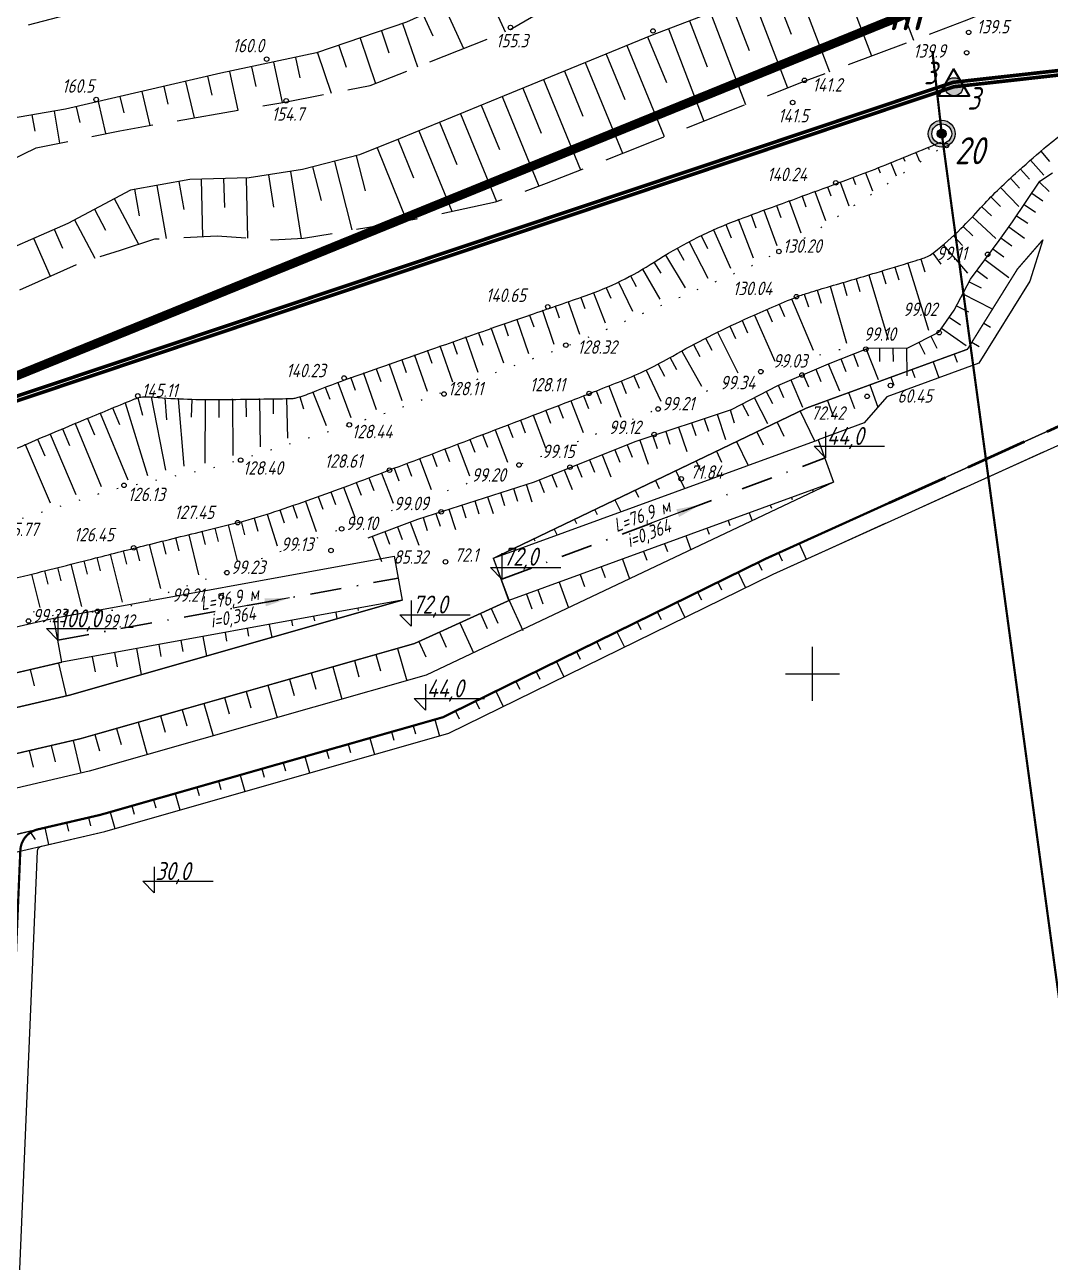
# Model space of a CAD drawing. Header units: millimetres. Extents: x 0 to 841, y 0 to 594.
# Drawn here: x 287 to 369.8, y 359.8 to 459.7 of the extents above; entities that cross this region are included whole.
import ezdxf
from ezdxf.lldxf.tags import DXFTag

# ---------------------------------------------------------------- set-up
doc = ezdxf.new("R2010")
doc.units = ezdxf.units.MM
for name, pattern in [('ADOT1', [1.6, 0.1, -1.5]), ('AHIDDEN4', [7, 5, -2]), ('штрихпунктирнаяX2', [50.8, 25.4, -12.7, 0, -12.7])]:
    doc.linetypes.add(name, pattern=pattern)
for name, color, linetype in [('00_Розрізи', 7, 'Continuous'), ('01_Відвал', 7, 'Continuous'), ('01_Відвал_62.5', 7, 'Continuous'), ('01_Горизонт_58', 7, 'Continuous'), ('01_Горизонт_72', 7, 'Continuous'), ('01_Горизонт_86', 7, 'Continuous'), ('01_Земельний_відвід_існуючий', 7, 'Continuous'), ('01_укоси', 7, 'Continuous'), ('02_Горизонт_100', 7, 'Continuous'), ('0_Лицензия', 6, 'Continuous'), ('0_Проектний_карьер', 7, 'Continuous'), ('0_Проектні відмітки', 7, 'Continuous'), ('Карьер', 7, 'Continuous'), ('кресты', 7, 'Continuous'), ('ПИКЕТЫ', 7, 'Continuous'), ('Проектні відмітки', 7, 'Continuous'), ('Скважины', 7, 'Continuous')]:
    doc.layers.add(name, color=color, linetype=linetype)
doc.styles.add('Такие дела', font='GOST_A.TTF', dxfattribs={"oblique": 15})
tags = doc.linetypes.add('New Line1', pattern=[1.5, 1, -0.5]).pattern_tags.tags
tags[6:7] = [DXFTag(74, 4), DXFTag(75, 0), DXFTag(340, '0'), DXFTag(46, 1.0), DXFTag(50, 0.0), DXFTag(44, 0.0), DXFTag(45, 0.0)]
tags[4:5] = [DXFTag(74, 4), DXFTag(75, 0), DXFTag(340, '0'), DXFTag(46, 1.0), DXFTag(50, 0.0), DXFTag(44, 0.0), DXFTag(45, 0.0)]
doc.dimstyles.new('ISO-25', dxfattribs={"dimtxt": 2.5, "dimasz": 2.5, "dimexe": 1.25, "dimexo": 0.625, "dimtad": 1, "dimtxsty": 'Standard', "dimcen": 2.5, "dimadec": 0, "dimazin": 0, "dimtfac": 1, "dimtmove": 0, "dimatfit": 3, "dimfxl": 1, "dimarcsym": 0})

# ---------------------------------------------------------------- blocks, each defined once
blk = doc.blocks.new('Licenzia')
at = {"linetype": 'New Line1', "lineweight": 25}
h = blk.add_hatch(color=6, dxfattribs=at)
h.dxf.hatch_style = 1
h.set_gradient(color1=(255, 0, 255), color2=(255, 0, 255), centered=1, tint=1, name='INVCYLINDER')
edge = h.paths.add_edge_path()
edge.add_arc((0, 0), 2, 0, 360)
at = {"color": 6, "linetype": 'Continuous', "lineweight": 40, "flags": 128}
blk.add_lwpolyline([(-0.08, 4.01), (-3.48, -1.99), (3.45, -1.99)], close=True, dxfattribs=at)
at = {"color": 10, "linetype": 'Continuous', "lineweight": 25}
blk.add_circle((0, 0), 2, dxfattribs=at)

msp = doc.modelspace()

# ---------------------------------------------------------------- hatches: boundary and pattern name
at = {"layer": 'Скважины', "linetype": 'Continuous'}
h = msp.add_hatch(color=7, dxfattribs=at)
h.paths.add_polyline_path([(362.095, 450.951, 1), (359.917, 450.951, 1)])
h.paths.add_polyline_path([(361.805, 450.951, 1), (360.207, 450.951, 1)], flags=16)
msp.add_hatch(color=7, dxfattribs=at).paths.add_polyline_path([(361.369, 450.951, 1), (360.643, 450.951, 1)])

# ---------------------------------------------------------------- linework, layer by layer
at = {"color": 6, "linetype": 'Continuous', "lineweight": 60, "flags": 128}
msp.add_lwpolyline([(645.874, 345.863, 0.29, 0.29, 0), (510.845, 265.144, 0.29, 0.29, 0), (493.97, 226.424, 0.29, 0.29, 0), (455.791, 175.397, 0.29, 0.29, 0), (461.043, 59.052, 0.29, 0.29, 0), (282.326, 115.038, 0.29, 0.29, 0), (102.396, 133.602, 0.29, 0.29, 0), (121.768, 353.598, 0.29, 0.29, 0), (123.318, 410.282, 0, 0, 0), (236.516, 413.051, 0.29, 0.29, 0), (361.915, 455.101, 0.29, 0.29, 0), (432.038, 462.934, 0.29, 0.29, 0), (574.547, 459.988, 0.29, 0.29, 0), (617.739, 481.753, 0.29, 0.29, 0), (645.875, 481.61, 0.29, 0.29, 0)], format="xyseb", dxfattribs=at)
at = {"color": 1, "linetype": 'Continuous', "lineweight": 211, "const_width": 0.29, "flags": 128}
msp.add_lwpolyline([(123.671, 409.928), (236.58, 412.69), (361.994, 454.744), (432.055, 462.57), (573.75, 459.654), (632.504, 337.889), (510.559, 265.396), (493.655, 226.608), (455.422, 175.511), (460.657, 59.554), (282.399, 115.395), (102.789, 133.927), (122.13, 353.577)], close=True, dxfattribs=at)
at = {"layer": '00_Розрізи', "color": 252, "linetype": 'Continuous', "lineweight": 40, "true_color": 0x949494, "const_width": 0.181, "flags": 128}
msp.add_lwpolyline([(360.253, 457.582), (361.012, 450.903), (380.145, 309.789), (340.308, 145.826), (346.251, 100.93), (346.254, 93.67)], dxfattribs=at)
at = {"layer": '01_Відвал', "color": 7, "linetype": 'Continuous', "lineweight": -3}
for p, q in [((355.92, 465.888), (358.733, 458.509)), ((352.528, 464.595), (355.335, 457.232)), ((324.113, 462.817), (325.774, 459.168)), ((347.44, 462.655), (348.839, 458.986)), ((349.136, 463.302), (351.937, 455.955)), ((345.744, 462.009), (348.549, 454.653)), ((320.809, 461.313), (322.395, 457.829)), ((342.352, 460.715), (345.174, 453.316)), ((344.048, 461.362), (345.455, 457.673)), ((317.494, 459.839), (318.682, 456.357)), ((319.157, 460.561), (319.931, 458.86)), ((340.656, 460.069), (342.071, 456.358)), ((314.058, 458.667), (315.304, 455.018)), ((315.776, 459.253), (316.384, 457.47)), ((337.268, 458.766), (338.783, 455.075)), ((338.96, 459.422), (341.799, 451.978)), ((312.341, 458.08), (312.937, 456.333)), ((335.589, 458.077), (338.61, 450.715)), ((307.074, 456.735), (307.763, 453.472)), ((308.849, 457.11), (309.198, 455.462)), ((310.623, 457.494), (311.735, 454.237)), ((332.231, 456.7), (335.235, 449.378)), ((333.91, 457.388), (335.416, 453.717)), ((301.751, 455.59), (302.102, 454.07)), ((303.522, 455.985), (304.184, 452.851)), ((305.298, 456.36), (305.635, 454.761)), ((330.552, 456.011), (332.049, 452.36)), ((298.214, 454.772), (298.543, 453.351)), ((299.982, 455.181), (300.662, 452.24)), ((327.193, 454.633), (328.683, 451.002)), ((328.872, 455.322), (331.86, 448.04)), ((294.677, 453.954), (294.983, 452.631)), ((296.446, 454.363), (297.08, 451.618)), ((325.514, 453.944), (328.477, 446.72)), ((289.362, 452.778), (289.807, 450.2)), ((291.141, 453.136), (291.434, 451.866)), ((292.909, 453.545), (293.506, 450.961)), ((323.835, 453.255), (325.303, 449.677)), ((287.573, 452.47), (287.801, 451.151)), ((320.476, 451.877), (321.871, 448.479)), ((322.156, 452.566), (325.064, 445.476)), ((318.797, 451.188), (321.462, 444.693)), ((315.436, 449.818), (317.818, 443.945)), ((317.118, 450.5), (318.375, 447.4)), ((311.984, 448.721), (313.399, 443.185)), ((313.742, 449.171), (314.468, 446.332)), ((306.656, 447.627), (307.07, 445.021)), ((308.449, 447.912), (309.307, 442.504)), ((310.226, 448.272), (310.915, 445.574)), ((297.644, 446.784), (298.411, 442.5)), ((299.431, 447.104), (299.835, 444.846)), ((301.232, 447.286), (301.345, 442.64)), ((303.046, 447.33), (303.103, 444.992)), ((304.861, 447.375), (304.979, 442.53)), ((294.222, 445.71), (296.176, 442.03)), ((295.858, 446.465), (296.242, 444.319)), ((292.619, 444.859), (293.519, 443.163)), ((291.016, 444.007), (292.664, 440.903)), ((289.373, 443.237), (290.041, 441.713)), ((287.711, 442.509), (289.051, 439.449))]:
    msp.add_line(p, q, dxfattribs=at)
at = {"layer": '01_Відвал', "color": 7, "linetype": 'AHIDDEN4', "lineweight": -3, "flags": 128}
for points in [[(246.302, 427.736), (248.353, 427.382), (252.343, 427.947), (265.012, 431.907), (273.74, 434.635), (279.335, 436.384), (283.572, 437.004), (288.1, 439.025), (291.402, 440.498), (294.717, 441.562), (297.506, 442.457), (302.521, 442.696), (307.026, 442.392), (309.496, 442.513), (314.592, 443.39), (318.613, 444.082), (324.996, 445.451), (329.113, 446.952), (336.773, 449.987), (347.207, 454.121), (349.988, 455.223), (362.848, 460.054), (370.57, 463.213), (377.367, 465.351), (385.075, 468.638), (390.193, 469.829), (394.634, 470.262), (398.776, 470.439), (403.285, 469.27), (406.945, 470.618), (409.661, 472.762), (412.758, 478.544), (414.634, 483.773), (414.936, 487.394), (414.576, 490.254), (412.075, 493.644), (410.332, 495.204), (406.393, 498.733)], [(331.736, 473.859), (330.07, 472.079), (325.613, 470.653), (316.37, 467.796), (304.634, 464.279), (293.303, 461.306), (286.695, 459.573), (280.182, 457.864), (273.936, 456.742), (267.04, 455.502), (257.471, 453.293), (246.905, 451.238), (238.335, 449.114), (234.731, 448.271), (229.077, 447.686), (225.654, 447.064), (220.432, 445.663), (217.282, 444.456), (215.191, 443.936), (213.378, 443.834)], [(240.139, 431.287), (245.084, 432.285), (259.752, 437.079), (270.198, 441.236), (276.955, 444.492), (284.142, 447.955), (287.92, 449.811), (294.657, 451.198), (307.991, 453.512), (314.86, 454.842), (325.858, 459.201), (333.279, 463.503), (344.597, 469.557)]]:
    msp.add_lwpolyline(points, dxfattribs=at)
at = {"layer": '01_Відвал', "color": 7, "linetype": 'Continuous', "lineweight": -3, "flags": 128}
for points in [[(376.089, 474.751), (367.362, 470.632), (358.895, 467.023), (337.644, 458.92), (325.687, 454.015), (317.281, 450.566), (314.006, 449.238), (309.42, 448.066), (305.106, 447.381), (300.324, 447.264), (295.534, 446.407), (290.468, 443.717), (276.189, 437.462), (251.642, 429.027), (246.302, 427.736)], [(344.597, 469.557), (335.35, 468.023), (332.362, 466.988), (325.23, 463.325), (317.802, 459.945), (310.554, 457.47), (302.813, 455.835), (290.271, 452.935), (280.449, 451.24), (274.134, 450.92), (265.252, 449.995), (256.925, 449.128)]]:
    msp.add_lwpolyline(points, dxfattribs=at)
at = {"layer": '01_Відвал', "color": 7, "linetype": 'Continuous', "lineweight": -3}
for centre in [(326.197, 459.531), (337.7, 459.251), (363.18, 459.132), (363.015, 457.49), (306.519, 456.973), (349.925, 455.264), (292.762, 453.713), (308.092, 453.61), (348.971, 453.477)]:
    msp.add_circle(centre, 0.181, dxfattribs=at)
at = {"layer": '01_Відвал_62.5', "color": 7, "linetype": 'Continuous', "lineweight": -3, "flags": 128}
for points in [[(369.158, 442.382), (368.111, 439.052), (363.989, 432.434), (356.572, 429.718), (356.572, 429.718), (354.746, 427.6), (351.038, 426.242), (352.281, 422.832), (319.405, 407.234), (292.194, 399.48), (280.775, 396.822), (256.965, 389.804), (249.419, 388.951, 0.355962), (249.034, 388.558), (231.684, 197.165, 0.423085), (232.092, 196.691), (244.654, 195.934), (272.214, 194.224)], [(317.448, 413.282), (290.602, 405.631), (279.156, 402.967), (255.168, 395.897), (239.751, 394.306), (220.857, 393.581, 0.376985), (220.44, 393.185), (199.446, 161.584, 0.421449), (199.851, 161.11), (262.385, 156.991, 0.191778), (263.663, 157.405), (278.249, 169.497), (331.421, 204.257)]]:
    msp.add_lwpolyline(points, format="xyb", dxfattribs=at)
at = {"layer": '01_Горизонт_58', "color": 7, "linetype": 'Continuous'}
for centre in [(356.869, 430.625), (354.981, 429.75)]:
    msp.add_circle(centre, 0.181, dxfattribs=at)
at = {"layer": '01_Земельний_відвід_існуючий', "color": 2, "linetype": 'Continuous', "lineweight": 50, "const_width": 0.726}
for points in [[(500.925, 470.682), (391.263, 474.094), (271.255, 425.27), (208.638, 396.375), (197.918, 403.363), (199.378, 418.417), (183.075, 420.017), (167.68, 427.545), (147.537, 438.025), (138.594, 442.849), (128.465, 447.911), (122.614, 451.28), (124.144, 481.063), (143.65, 498.284), (167.441, 502.891), (182.509, 504.952), (210.667, 507.072), (220.406, 500.651), (311.596, 500.059), (333.909, 497.039), (368.924, 505.381), (400.353, 521.498), (424.365, 522.95), (452.715, 505.268)], [(500.925, 470.682), (528.009, 466.547), (542.565, 170.375), (533.606, 170.161), (508.966, 174.804), (479.458, 175.86), (446.225, 182.979), (434.787, 183.73), (339.851, 141.796), (337.753, 146.468), (291.199, 152.055), (219.604, 157.195), (213.219, 160.807), (174.857, 165.754), (197.918, 403.363), (208.638, 396.375), (271.255, 425.27), (391.263, 474.094)]]:
    msp.add_lwpolyline(points, close=True, dxfattribs=at)
at = {"layer": '01_укоси', "color": 7, "linetype": 'Continuous', "lineweight": 25}
for p, q in [((364.398, 435.666), (364.933, 435.333)), ((360.307, 432.538), (360.775, 431.257)), ((355.192, 430.67), (355.847, 428.877)), ((349.568, 428.557), (350.723, 426.152)), ((344.448, 426.099), (345.372, 424.175)), ((351.037, 426.242), (351.038, 426.242)), ((339.54, 423.742), (340.233, 422.299)), ((350.576, 422.21), (350.635, 422.05)), ((334.631, 421.385), (335.093, 420.423)), ((345.461, 420.343), (345.694, 419.706)), ((329.723, 419.029), (329.953, 418.548)), ((340.346, 418.476), (340.753, 417.362)), ((349.489, 417.856), (350.057, 416.6)), ((324.814, 416.672), (324.814, 416.672)), ((335.231, 416.61), (335.812, 415.018)), ((330.116, 414.743), (330.871, 412.674)), ((344.562, 415.54), (345.17, 414.302)), ((326.087, 413.273), (327.19, 410.852)), ((339.674, 413.14), (340.282, 411.901)), ((312.091, 412.307), (312.187, 411.783)), ((306.734, 411.332), (306.925, 410.283)), ((322.115, 411.463), (323.217, 409.043)), ((334.787, 410.74), (335.395, 409.501)), ((301.377, 410.357), (301.664, 408.784)), ((296.021, 409.382), (296.402, 407.284)), ((317.087, 409.405), (317.833, 406.786)), ((289.718, 408.221), (290.335, 405.569)), ((311.85, 407.912), (312.596, 405.294)), ((329.899, 408.34), (330.507, 407.101)), ((306.614, 406.42), (307.36, 403.802)), ((325.012, 405.939), (325.62, 404.701)), ((301.444, 404.947), (302.19, 402.328)), ((320.081, 403.652), (320.459, 402.326)), ((296.14, 403.435), (296.887, 400.817)), ((290.896, 401.973), (291.513, 399.321)), ((314.844, 402.16), (315.222, 400.833)), ((309.608, 400.668), (309.986, 399.341)), ((304.371, 399.175), (304.749, 397.849)), ((299.135, 397.683), (299.513, 396.357)), ((293.898, 396.191), (294.276, 394.864)), ((288.605, 394.917), (288.918, 393.574))]:
    msp.add_line(p, q, dxfattribs=at)
at = {"layer": '01_укоси', "color": 7, "linetype": 'Continuous'}
for p, q in [((363.439, 434.126), (364.017, 433.766)), ((362.011, 433.161), (362.245, 432.521)), ((358.602, 431.916), (358.836, 431.274)), ((356.897, 431.293), (357.132, 430.651)), ((353.487, 430.047), (353.956, 428.765)), ((351.783, 429.424), (352.251, 428.141)), ((347.721, 427.67), (348.26, 426.547)), ((346.085, 426.884), (346.585, 425.842)), ((342.812, 425.313), (343.236, 424.431)), ((341.176, 424.528), (341.561, 423.726)), ((351.659, 424.537), (351.66, 424.537)), ((337.904, 422.956), (338.211, 422.315)), ((352.281, 422.832), (352.281, 422.832)), ((336.267, 422.171), (336.537, 421.61)), ((347.166, 420.965), (347.254, 420.726)), ((348.871, 421.587), (348.93, 421.428)), ((331.359, 419.814), (331.513, 419.494)), ((332.995, 420.6), (333.187, 420.199)), ((343.756, 419.721), (343.902, 419.323)), ((342.051, 419.099), (342.226, 418.621)), ((328.086, 418.243), (328.163, 418.083)), ((338.641, 417.854), (338.874, 417.218)), ((326.45, 417.458), (326.489, 417.378)), ((336.936, 417.232), (337.198, 416.516)), ((347.835, 417.108), (348.119, 416.48)), ((333.526, 415.988), (333.846, 415.112)), ((346.191, 416.34), (346.495, 415.721)), ((331.821, 415.365), (332.17, 414.41)), ((342.933, 414.74), (343.237, 414.121)), ((327.48, 413.781), (327.915, 412.587)), ((328.411, 414.121), (328.818, 413.007)), ((341.303, 413.94), (341.607, 413.321)), ((313.877, 412.632), (313.909, 412.457)), ((308.52, 411.657), (308.6, 411.22)), ((310.306, 411.982), (310.369, 411.632)), ((323.766, 412.216), (324.312, 411.018)), ((324.644, 412.615), (325.183, 411.431)), ((338.045, 412.34), (338.349, 411.721)), ((303.163, 410.682), (303.29, 409.983)), ((304.949, 411.007), (305.06, 410.395)), ((320.463, 410.711), (321.02, 409.488)), ((336.416, 411.54), (336.72, 410.921)), ((297.806, 409.707), (297.981, 408.745)), ((299.592, 410.032), (299.751, 409.158)), ((318.811, 409.959), (319.374, 408.723)), ((333.157, 409.94), (333.461, 409.32)), ((292.449, 408.732), (292.672, 407.508)), ((294.235, 409.057), (294.442, 407.921)), ((315.341, 408.907), (315.714, 407.598)), ((331.528, 409.14), (331.832, 408.52)), ((287.442, 407.691), (287.751, 406.365)), ((313.596, 408.41), (313.969, 407.101)), ((308.359, 406.917), (308.732, 405.608)), ((310.105, 407.415), (310.478, 406.106)), ((326.641, 406.74), (326.945, 406.12)), ((328.27, 407.54), (328.574, 406.92)), ((304.868, 405.922), (305.241, 404.613)), ((303.122, 405.425), (303.496, 404.116)), ((323.382, 405.139), (323.686, 404.52)), ((297.957, 403.953), (298.33, 402.644)), ((299.702, 404.45), (300.075, 403.141)), ((321.753, 404.339), (322.057, 403.72)), ((294.395, 402.938), (294.768, 401.629)), ((316.59, 402.657), (316.779, 401.994)), ((318.335, 403.155), (318.524, 402.492)), ((292.649, 402.44), (293.023, 401.131)), ((313.099, 401.663), (313.288, 400.999)), ((287.361, 401.15), (287.669, 399.824)), ((289.128, 401.561), (289.437, 400.236)), ((311.353, 401.165), (311.542, 400.502)), ((306.117, 399.673), (306.306, 399.01)), ((307.862, 400.17), (308.051, 399.507)), ((302.626, 398.678), (302.815, 398.015)), ((300.88, 398.181), (301.069, 397.517)), ((295.644, 396.688), (295.833, 396.025)), ((297.389, 397.186), (297.578, 396.522)), ((292.141, 395.74), (292.297, 395.068)), ((290.373, 395.329), (290.529, 394.657)), ((287.469, 394.544), (287.842, 393.964))]:
    msp.add_line(p, q, dxfattribs=at)
at = {"layer": '02_Горизонт_100', "color": 7, "linetype": 'Continuous'}
msp.add_circle((287.298, 411.611), 0.181, dxfattribs=at)
at = {"layer": '0_Проектний_карьер', "color": 7, "linetype": 'Continuous', "lineweight": -3, "flags": 128}
for points, format in [([(256.482, 166.111, 0.109, 0.109, 0), (215.092, 168.837, 0.109, 0.109, -0.421449), (213.404, 170.812, 0.109, 0.109, 0), (233.167, 388.838, 0.109, 0.109, -0.376985), (234.905, 390.487, 0.109, 0.109, 0), (240.439, 390.7, 0.109, 0.109, 0), (256.195, 392.415, 0.109, 0.109, 0), (280.081, 399.456, 0.109, 0.109, 0), (291.512, 402.116, 0.109, 0.109, 0), (318.443, 409.791, 0.109, 0.109, 0), (326.089, 413.274, 0.109, 0.109, 0), (324.814, 416.672, 0.109, 0.109, 0), (350.078, 428.801, 0.109, 0.109, 0), (363.082, 433.552, 0.109, 0.109, 0), (367.111, 440.022, 0.109, 0.109, 0), (369.165, 442.391, 0.109, 0.109, 0)], "xyseb"), ([(313.459, 233.331), (270.338, 205.179), (247.496, 206.596, -0.42257), (247.089, 207.07), (263.324, 386.169, -0.307627), (263.635, 386.547), (282.052, 391.976), (293.449, 394.628), (321.229, 402.545), (347.405, 415.399), (372.328, 426.68), (525.736, 435.118), (540.657, 434.808), (552.908, 434.29, -0.277593), (559.153, 430.165)], "xyb"), ([(339.869, 199.371, 0.109, 0.109, 0), (288.256, 162.337, 0.109, 0.109, 0), (267.754, 145.978, 0.109, 0.109, -0.186944), (265.552, 145.287, 0.109, 0.109, 0), (191.097, 150.19, 0.109, 0.109, 0), (184.347, 151.099, 0.109, 0.109, -0.401552), (182.782, 153.062, 0.109, 0.109, 0), (204.631, 394.1, 0.109, 0.109, -0.376985), (206.369, 395.749, 0.109, 0.109, 0), (239.235, 397.011, 0.109, 0.109, 0), (254.399, 398.508, 0.109, 0.109, 0), (278.461, 405.601, 0.109, 0.109, 0), (289.985, 408.283, 0.109, 0.109, 0)], "xyseb")]:
    msp.add_lwpolyline(points, format=format, dxfattribs=at)
at = {"layer": '0_Проектний_карьер', "color": 7, "linetype": 'Continuous', "lineweight": -3, "const_width": 0.109, "flags": 128}
msp.add_lwpolyline([(245.715, 207.195), (261.95, 386.293, -0.307627), (263.245, 387.87), (281.7, 393.31), (293.103, 395.964), (320.732, 403.838), (346.816, 416.647), (371.996, 428.043), (525.764, 436.497), (540.685, 436.187), (552.951, 435.682, -0.277873), (560.392, 430.772)], format="xyb", dxfattribs=at)
at = {"layer": '0_Проектний_карьер', "color": 7, "linetype": 'AHIDDEN4', "lineweight": 50, "flags": 128}
msp.add_lwpolyline([(356.763, 421.149), (371.996, 428.043), (382.325, 428.642), (411.438, 430.259)], dxfattribs=at)
at = {"layer": '0_Проектний_карьер', "color": 7, "linetype": 'AHIDDEN4', "lineweight": 25, "flags": 128}
msp.add_lwpolyline([(351.906, 417.436), (372.328, 426.68), (383.28, 427.291), (410.526, 428.81)], dxfattribs=at)
at = {"layer": '0_Проектний_карьер', "color": 7, "linetype": 'Continuous', "lineweight": 25, "flags": 128}
for points in [[(351.037, 426.242), (352.281, 422.832), (326.058, 413.262), (324.814, 416.672), (351.037, 426.242)], [(316.798, 416.853), (317.448, 413.282), (289.985, 408.283), (289.335, 411.854), (316.798, 416.853)], [(244.783, 394.864), (255.168, 395.897), (279.156, 402.967), (290.602, 405.631), (317.448, 413.282)], [(253.372, 401.99), (277.424, 409.109), (289.335, 411.854)]]:
    msp.add_lwpolyline(points, dxfattribs=at)
at = {"layer": '0_Проектний_карьер', "color": 7, "linetype": 'штрихпунктирнаяX2', "lineweight": 30, "ltscale": 0.1, "flags": 128}
for points in [[(325.505, 414.992), (351.587, 424.779)], [(289.66, 410.069), (317.123, 415.068)]]:
    msp.add_lwpolyline(points, dxfattribs=at)
at = {"layer": '0_Проектний_карьер', "color": 1, "linetype": 'Continuous', "lineweight": 50, "const_width": 0.181, "flags": 128}
msp.add_lwpolyline([(280.335, 244.206), (286.313, 385.421), (286.638, 393.095, -0.307953), (287.858, 394.733, -0.026219), (288.04, 394.786), (293.103, 395.964), (320.732, 403.838), (346.816, 416.647), (356.763, 421.149)], format="xyb", dxfattribs=at)
at = {"layer": '0_Проектний_карьер', "color": 1, "linetype": 'Continuous', "lineweight": 25, "flags": 128}
msp.add_lwpolyline([(362.039, 256.342), (324.724, 242.683), (299.128, 243.143), (282.134, 243.694, -0.417131), (281.713, 244.147), (287.692, 385.362), (288.017, 393.037, -0.336891), (288.353, 393.442), (288.369, 393.446), (293.449, 394.628), (321.229, 402.545), (347.405, 415.399), (351.906, 417.436)], format="xyb", dxfattribs=at)
at = {"layer": '0_Проектні відмітки', "color": 7, "linetype": 'Continuous'}
for points in [[(351.629, 426.884), (351.629, 424.795), (350.713, 425.726), (356.393, 425.726)], [(325.505, 417.081), (325.505, 414.992), (324.589, 415.923), (330.269, 415.923)], [(318.178, 413.277), (318.178, 411.188), (317.261, 412.119), (322.941, 412.119)], [(289.66, 412.158), (289.66, 410.069), (288.743, 410.999), (294.424, 410.999)], [(319.34, 406.505), (319.34, 404.416), (318.424, 405.346), (324.104, 405.346)], [(297.431, 391.755), (297.431, 389.666), (296.514, 390.596), (302.195, 390.596)]]:
    msp.add_lwpolyline(points, dxfattribs=at)
at = {"layer": 'Карьер', "color": 7, "linetype": 'Continuous'}
for p, q in [((359.921, 449.852), (359.917, 449.862)), ((359.921, 449.852), (359.993, 449.679)), ((356.885, 448.61), (356.873, 448.64)), ((356.885, 448.61), (357.317, 447.545)), ((357.898, 449.021), (357.894, 449.031)), ((357.898, 449.021), (358.018, 448.728)), ((358.91, 449.435), (358.898, 449.466)), ((358.91, 449.435), (359.197, 448.737)), ((354.853, 447.803), (354.841, 447.833)), ((354.853, 447.803), (355.417, 446.341)), ((355.871, 448.202), (355.867, 448.212)), ((355.871, 448.202), (356.038, 447.783)), ((351.781, 446.654), (351.777, 446.664)), ((351.781, 446.654), (352.041, 445.949)), ((352.806, 447.033), (352.795, 447.064)), ((352.806, 447.033), (353.51, 445.138)), ((353.831, 447.415), (353.827, 447.425)), ((353.831, 447.415), (354.04, 446.855)), ((349.728, 445.9), (349.724, 445.91)), ((349.728, 445.9), (350.039, 445.048)), ((350.755, 446.276), (350.744, 446.307)), ((350.755, 446.276), (351.612, 443.942)), ((346.645, 444.781), (346.634, 444.812)), ((346.645, 444.781), (347.691, 441.925)), ((347.673, 445.154), (347.669, 445.164)), ((347.673, 445.154), (348.019, 444.193)), ((348.701, 445.526), (348.69, 445.557)), ((348.701, 445.526), (349.638, 442.945)), ((343.58, 443.613), (343.576, 443.623)), ((343.58, 443.613), (344.021, 442.535)), ((344.597, 444.013), (344.586, 444.044)), ((344.597, 444.013), (345.783, 440.926)), ((345.62, 444.401), (345.616, 444.411)), ((345.62, 444.401), (346.008, 443.366)), ((341.583, 442.722), (341.579, 442.732)), ((341.583, 442.722), (342.088, 441.678)), ((342.575, 443.183), (342.561, 443.213)), ((342.575, 443.183), (343.952, 440.096)), ((339.646, 441.709), (339.64, 441.719)), ((339.646, 441.709), (340.195, 440.734)), ((340.607, 442.231), (340.591, 442.26)), ((340.607, 442.231), (342.138, 439.301)), ((338.701, 441.158), (338.684, 441.186)), ((338.701, 441.158), (340.309, 438.498)), ((336.844, 440.005), (336.827, 440.033)), ((336.844, 440.005), (338.257, 437.601)), ((337.775, 440.578), (337.769, 440.587)), ((337.775, 440.578), (338.339, 439.703)), ((334.915, 438.976), (334.901, 439.006)), ((334.915, 438.976), (336.04, 436.634)), ((335.89, 439.47), (335.885, 439.48)), ((335.89, 439.47), (336.338, 438.63)), ((331.878, 437.742), (331.874, 437.752)), ((331.878, 437.742), (332.195, 436.836)), ((332.906, 438.112), (332.895, 438.143)), ((332.906, 438.112), (333.838, 435.671)), ((333.92, 438.523), (333.915, 438.533)), ((333.92, 438.523), (334.286, 437.672)), ((328.779, 436.667), (328.768, 436.698)), ((328.779, 436.667), (329.706, 433.973)), ((329.813, 437.023), (329.809, 437.034)), ((329.813, 437.023), (330.139, 436.079)), ((330.846, 437.382), (330.835, 437.412)), ((330.846, 437.382), (331.758, 434.76)), ((325.678, 435.597), (325.675, 435.608)), ((326.711, 435.956), (326.7, 435.986)), ((326.711, 435.956), (327.659, 433.212)), ((327.745, 436.312), (327.741, 436.322)), ((327.745, 436.312), (328.075, 435.351)), ((323.614, 434.875), (323.611, 434.885)), ((323.614, 434.875), (323.96, 433.891)), ((324.646, 435.237), (324.635, 435.268)), ((324.646, 435.237), (325.621, 432.455)), ((325.678, 435.597), (326.017, 434.624)), ((320.52, 433.787), (320.509, 433.817)), ((320.52, 433.787), (321.524, 430.933)), ((321.551, 434.149), (321.548, 434.16)), ((321.551, 434.149), (321.901, 433.155)), ((322.583, 434.512), (322.572, 434.543)), ((322.583, 434.512), (323.573, 431.694)), ((317.426, 432.698), (317.422, 432.708)), ((317.426, 432.698), (317.784, 431.682)), ((318.457, 433.061), (318.446, 433.092)), ((318.457, 433.061), (319.474, 430.171)), ((319.488, 433.424), (319.485, 433.434)), ((319.488, 433.424), (319.842, 432.418)), ((314.332, 431.608), (314.321, 431.639)), ((314.332, 431.608), (315.361, 428.689)), ((315.363, 431.971), (315.36, 431.982)), ((315.363, 431.971), (315.725, 430.945)), ((316.394, 432.335), (316.384, 432.365)), ((316.394, 432.335), (317.425, 429.409)), ((312.273, 430.872), (312.261, 430.903)), ((312.273, 430.872), (313.322, 428.038)), ((313.301, 431.245), (313.297, 431.255)), ((313.301, 431.245), (313.658, 430.235)), ((296.117, 429.623), (296.115, 429.633)), ((296.117, 429.623), (296.504, 428.223)), ((297.201, 429.703), (297.204, 429.736)), ((297.201, 429.703), (298.343, 423.788)), ((298.291, 429.62), (298.292, 429.631)), ((298.291, 429.62), (298.423, 427.864)), ((309.204, 429.715), (309.201, 429.726)), ((309.204, 429.715), (309.499, 428.752)), ((310.233, 430.083), (310.221, 430.113)), ((310.233, 430.083), (311.319, 427.397)), ((311.25, 430.485), (311.246, 430.495)), ((311.25, 430.485), (311.627, 429.513)), ((294.088, 428.81), (294.084, 428.82)), ((294.088, 428.81), (294.643, 427.468)), ((295.099, 429.228), (295.086, 429.258)), ((295.099, 429.228), (296.903, 423.349)), ((299.383, 429.557), (299.384, 429.59)), ((299.383, 429.557), (299.823, 424.108)), ((300.475, 429.515), (300.434, 428.064)), ((300.475, 429.515), (300.476, 429.526)), ((301.569, 429.495), (301.52, 424.356)), ((301.569, 429.495), (301.569, 429.527)), ((302.662, 429.494), (302.662, 429.505)), ((302.662, 429.494), (302.672, 428.043)), ((303.755, 429.504), (303.755, 429.536)), ((303.755, 429.504), (303.799, 424.974)), ((304.849, 429.516), (304.848, 429.527)), ((304.849, 429.516), (304.866, 428.106)), ((305.942, 429.53), (305.941, 429.563)), ((305.942, 429.53), (305.998, 425.677)), ((307.035, 429.548), (307.035, 429.559)), ((307.035, 429.548), (307.056, 428.339)), ((308.128, 429.568), (308.128, 429.601)), ((308.128, 429.568), (308.191, 426.377)), ((292.068, 427.973), (292.064, 427.983)), ((292.068, 427.973), (292.625, 426.632)), ((293.078, 428.392), (293.065, 428.422)), ((293.078, 428.392), (295.31, 423.005)), ((289.043, 426.706), (289.03, 426.736)), ((289.043, 426.706), (291.109, 421.822)), ((290.05, 427.131), (290.046, 427.141)), ((290.05, 427.131), (290.613, 425.792)), ((291.058, 427.553), (291.046, 427.583)), ((291.058, 427.553), (293.175, 422.482)), ((287.031, 425.849), (287.018, 425.879)), ((287.031, 425.849), (289.042, 421.161)), ((288.036, 426.279), (288.032, 426.289)), ((288.036, 426.279), (288.605, 424.943))]:
    msp.add_line(p, q, dxfattribs=at)
at = {"layer": 'Карьер', "linetype": 'Continuous'}
for p, q in [((368.17, 448.821), (369.25, 447.593)), ((368.992, 449.538), (369.705, 448.714)), ((367.355, 448.096), (368.081, 447.285)), ((365.752, 446.616), (367.222, 445.086)), ((366.546, 447.364), (367.285, 446.563)), ((364.976, 445.85), (365.755, 445.088)), ((364.228, 445.057), (365.033, 444.323)), ((363.488, 444.254), (365.36, 442.485)), ((361.945, 442.713), (362.685, 441.915)), ((362.729, 443.472), (363.5, 442.703)), ((361.129, 441.989), (363.081, 439.692)), ((359.303, 440.834), (359.645, 439.8)), ((360.282, 441.303), (360.92, 440.421)), ((356.176, 439.87), (356.49, 438.828)), ((357.22, 440.187), (357.537, 439.145)), ((358.263, 440.506), (359.927, 435.091)), ((351.992, 438.634), (353.317, 434.05)), ((353.039, 438.939), (353.345, 437.893)), ((354.086, 439.246), (354.394, 438.202)), ((355.131, 439.557), (356.688, 434.344)), ((348.885, 437.613), (350.629, 433.488)), ((349.903, 438.003), (350.246, 436.969)), ((350.945, 438.327), (351.259, 437.284)), ((346.881, 436.752), (347.317, 435.754)), ((347.882, 437.185), (348.312, 436.185)), ((344.887, 435.867), (345.337, 434.875)), ((345.883, 436.312), (347.53, 432.599)), ((342.916, 434.932), (344.543, 431.642)), ((343.898, 435.408), (344.364, 434.424)), ((340.977, 433.933), (341.492, 432.973)), ((341.942, 434.441), (342.441, 433.473)), ((339.072, 432.871), (339.607, 431.923)), ((340.02, 433.409), (341.609, 430.563)), ((337.137, 431.864), (338.331, 429.366)), ((338.113, 432.351), (338.616, 431.385)), ((335.138, 430.99), (335.542, 429.978)), ((336.145, 431.41), (336.581, 430.412)), ((332.094, 429.791), (332.489, 428.776)), ((333.11, 430.188), (333.508, 429.174)), ((334.125, 430.587), (335.116, 428.081)), ((329.042, 428.611), (329.433, 427.595)), ((330.059, 429.003), (330.451, 427.987)), ((331.077, 429.396), (332.065, 426.84)), ((327.005, 427.828), (327.396, 426.811)), ((328.024, 428.219), (329.029, 425.605)), ((323.949, 426.659), (324.337, 425.641)), ((324.968, 427.048), (325.965, 424.439)), ((325.987, 427.438), (326.376, 426.421)), ((321.911, 425.882), (322.882, 423.33)), ((322.93, 426.27), (323.318, 425.252)), ((318.852, 424.72), (319.8, 422.222)), ((319.872, 425.107), (320.258, 424.089)), ((320.891, 425.494), (321.278, 424.476)), ((316.812, 423.946), (317.198, 422.928)), ((317.832, 424.333), (318.218, 423.314)), ((313.751, 422.79), (314.134, 421.771)), ((314.772, 423.174), (315.156, 422.155)), ((315.792, 423.56), (316.717, 421.113)), ((310.681, 421.658), (311.048, 420.633)), ((311.706, 422.029), (312.08, 421.007)), ((312.729, 422.407), (313.627, 419.998)), ((308.623, 420.934), (308.978, 419.904)), ((309.653, 421.293), (310.515, 418.842)), ((304.46, 419.633), (304.734, 418.579)), ((305.511, 419.922), (305.814, 418.876)), ((306.555, 420.239), (307.371, 417.673)), ((307.591, 420.581), (307.94, 419.55)), ((301.285, 418.841), (301.543, 417.784)), ((302.344, 419.101), (302.605, 418.043)), ((303.402, 419.364), (304.131, 416.467)), ((297.049, 417.795), (297.939, 414.234)), ((298.107, 418.059), (298.37, 417.002)), ((299.166, 418.321), (299.427, 417.264)), ((300.225, 418.582), (301.023, 415.333)), ((292.818, 416.727), (293.087, 415.672)), ((293.876, 416.996), (294.855, 413.136)), ((294.933, 417.264), (295.2, 416.208)), ((295.991, 417.53), (296.256, 416.474)), ((288.589, 415.655), (288.856, 414.599)), ((289.647, 415.922), (289.914, 414.866)), ((290.704, 416.19), (291.571, 412.772)), ((291.761, 416.458), (292.03, 415.403)), ((287.532, 415.389), (288.205, 412.708))]:
    msp.add_line(p, q, dxfattribs=at)
at = {"layer": 'Карьер', "color": 0, "linetype": 'Continuous'}
for p, q in [((368.884, 447.049), (369.676, 446.276)), ((368.273, 446.142), (369.176, 445.533)), ((367.661, 445.234), (368.565, 444.625)), ((367.05, 444.326), (367.953, 443.718)), ((366.423, 443.429), (367.686, 442.507)), ((365.127, 441.665), (366.002, 441.017)), ((365.777, 442.546), (366.656, 441.903)), ((364.475, 440.786), (366.429, 439.338)), ((363.824, 439.907), (364.699, 439.258)), ((363.205, 439.007), (364.173, 438.507)), ((362.703, 438.034), (365.023, 436.835)), ((362.2, 437.062), (363.168, 436.562)), ((361.616, 436.139), (362.506, 435.512)), ((360.13, 434.611), (360.62, 433.638)), ((360.985, 435.245), (362.963, 433.85)), ((355.975, 433.645), (355.989, 432.556)), ((357.069, 433.659), (357.083, 432.57)), ((358.164, 433.672), (358.192, 431.413)), ((359.152, 434.119), (359.642, 433.146)), ((352.855, 432.767), (353.253, 431.753)), ((353.874, 433.166), (354.272, 432.152)), ((354.893, 433.566), (355.861, 431.097)), ((350.83, 431.938), (351.256, 430.936)), ((351.837, 432.367), (352.765, 430.183)), ((347.808, 430.653), (348.234, 429.651)), ((348.815, 431.081), (349.759, 428.863)), ((349.822, 431.51), (350.249, 430.508)), ((345.866, 429.645), (346.948, 427.568)), ((346.836, 430.15), (347.339, 429.185)), ((343.917, 428.651), (344.261, 427.618)), ((344.895, 429.139), (345.398, 428.173)), ((340.802, 427.612), (341.147, 426.579)), ((341.84, 427.958), (342.185, 426.925)), ((342.878, 428.305), (343.56, 426.263)), ((338.726, 426.918), (339.071, 425.886)), ((339.764, 427.265), (340.418, 425.308)), ((335.625, 425.842), (336.027, 424.83)), ((336.65, 426.225), (337.302, 424.27)), ((337.688, 426.572), (338.033, 425.539)), ((332.574, 424.629), (332.976, 423.617)), ((333.591, 425.033), (334.302, 423.245)), ((334.608, 425.438), (335.01, 424.426)), ((330.54, 423.82), (331.177, 422.217)), ((331.557, 424.224), (331.959, 423.212)), ((327.474, 422.649), (327.933, 421.228)), ((328.506, 423.011), (328.908, 421.999)), ((329.523, 423.416), (329.925, 422.404)), ((324.349, 421.64), (324.787, 420.286)), ((325.391, 421.977), (325.725, 420.94)), ((326.432, 422.313), (326.767, 421.277)), ((321.225, 420.631), (321.752, 418.999)), ((322.266, 420.968), (322.601, 419.931)), ((323.308, 421.304), (323.642, 420.268)), ((319.142, 419.959), (319.476, 418.922)), ((320.183, 420.295), (320.518, 419.259)), ((316.057, 418.835), (316.435, 417.814)), ((317.083, 419.216), (317.462, 418.195)), ((318.109, 419.596), (318.8, 417.734)), ((315.031, 418.455), (315.788, 416.412))]:
    msp.add_line(p, q, dxfattribs=at)
at = {"layer": 'Карьер', "linetype": 'Continuous'}
msp.add_lwpolyline([(283.564, 414.741, 0.044325), (287.35, 415.343, 0.000869), (292.713, 416.7, -0.001123), (296.863, 417.749, -0.001562), (301.678, 418.937, 0.002874), (304.294, 419.59, 0.018376), (307.185, 420.444, 0.008765), (313.14, 422.56, 0.000809), (316.391, 423.786, 0.000406), (322.861, 426.244, 0.001268), (331.138, 429.42, 0.002594), (335.173, 431.004, 0.035696), (339.294, 432.998, -0.024976), (345.118, 435.971, -0.005799), (349.054, 437.684, -0.023326), (350.056, 438.052, -0.0062), (351.787, 438.575, 0.00275), (355.699, 439.727, 0.001853), (358.662, 440.629, 0.006539), (359.498, 440.899, 0.085225), (360.374, 441.372, 0.028969), (362.555, 443.298, 0.013795), (364.138, 444.958, -0.01611), (365.501, 446.373, -0.009329), (366.952, 447.734, -0.006083), (369.241, 449.752, -0.016326), (370.859, 451.055, -0.029985)], format="xyb", dxfattribs=at)
at = {"layer": 'Карьер', "color": 7, "linetype": 'ADOT1', "flags": 128}
msp.add_lwpolyline([(277.532, 417.519), (281.129, 418.1), (293.93, 422.192), (302.634, 424.092), (316.416, 428.493), (331.558, 434.119), (345.629, 440.275), (350.091, 442.613), (361.355, 450.067)], dxfattribs=at)
at = {"layer": 'Карьер', "color": 7, "linetype": 'Continuous'}
msp.add_lwpolyline([(284.954, 424.951, -0.004185), (291.767, 427.848, -0.000655), (295.692, 429.472, -0.011526), (295.917, 429.559, -0.108617), (297.1, 429.712, 0.023693), (302.504, 429.493, 0.003418), (308.564, 429.577, 0.062429), (308.894, 429.625, 0.028711), (310.186, 430.064, -0.011492), (313.373, 431.27, -0.000113), (319.483, 433.422, -0.000144), (324.263, 435.102, -0.001926), (328.06, 436.42, 0.001753), (332.233, 437.866, 0.059311), (337.794, 440.591, -0.051087), (344.19, 443.856, -0.006025), (347.34, 445.034, 0.00291), (353.877, 447.432, 0.006317), (356.201, 448.334, 0.003081), (360.931, 450.272)], format="xyb", dxfattribs=at)
at = {"layer": 'Карьер', "color": 0, "linetype": 'Continuous', "flags": 128}
msp.add_lwpolyline([(314.721, 418.34), (318.718, 419.822), (328.124, 422.86), (336.274, 426.1), (344.038, 428.692), (347.768, 430.636), (351.863, 432.378), (355.066, 433.633), (358.269, 433.674), (360.763, 434.929), (362.019, 436.711), (363.317, 439.223), (365.628, 442.341), (366.723, 443.84), (368.932, 447.121), (369.93, 447.793)], dxfattribs=at)
msp.add_lwpolyline([(314.721, 418.34), (318.718, 419.822), (328.124, 422.86), (336.274, 426.1), (344.038, 428.692), (347.768, 430.636), (351.863, 432.378), (355.066, 433.633), (358.269, 433.674), (360.763, 434.929), (362.019, 436.711), (363.317, 439.223), (365.628, 442.341), (366.723, 443.84), (368.932, 447.121), (369.93, 447.793)], dxfattribs=at)
at = {"layer": 'Карьер', "linetype": 'ADOT1', "flags": 128}
msp.add_lwpolyline([(277.314, 409.374), (281.966, 411.927), (285.493, 412.9), (289.02, 412.049), (294.676, 412.535), (302.521, 415.33), (314.159, 419.653), (327.842, 424.574), (337.999, 428.705), (345.987, 431.632), (352.555, 433.516), (353.848, 433.581)], dxfattribs=at)
at = {"layer": 'Карьер', "color": 7, "linetype": 'Continuous'}
for centre in [(361.389, 449.994), (352.452, 446.985), (347.862, 441.444), (364.713, 441.217), (349.275, 437.802), (329.205, 436.98), (360.798, 434.894), (330.669, 433.879), (354.877, 433.562), (346.397, 431.742), (349.725, 431.477), (312.769, 431.226), (296.115, 429.786), (320.829, 429.938), (332.543, 429.987), (338.111, 428.726), (313.19, 427.446), (337.8, 426.668), (304.419, 424.603), (316.432, 423.784), (326.882, 424.204), (331.006, 424.032), (295.007, 422.568), (339.979, 423.089), (304.183, 419.551), (320.607, 420.425), (312.572, 419.055), (295.787, 417.522), (311.716, 417.302), (303.309, 415.515), (320.954, 416.391), (302.858, 413.531), (292.872, 412.39)]:
    msp.add_circle(centre, 0.181, dxfattribs=at)
at = {"layer": 'кресты', "color": 3, "linetype": 'Continuous'}
for p, q in [((350.571, 405.16), (350.571, 409.516)), ((350.571, 405.16), (350.571, 409.516)), ((348.393, 407.338), (352.749, 407.338)), ((348.393, 407.338), (352.749, 407.338))]:
    msp.add_line(p, q, dxfattribs=at)
at = {"layer": 'Проектні відмітки', "color": 0, "linetype": 'Continuous'}
for points in [[(351.629, 426.884), (351.629, 424.795), (350.713, 425.726), (356.393, 425.726)], [(325.505, 417.081), (325.505, 414.992), (324.589, 415.923), (330.269, 415.923)], [(318.178, 413.277), (318.178, 411.188), (317.261, 412.119), (322.941, 412.119)], [(289.66, 412.158), (289.66, 410.069), (288.743, 410.999), (294.424, 410.999)]]:
    msp.add_lwpolyline(points, dxfattribs=at)
at = {"layer": 'Скважины', "color": 7, "linetype": 'Continuous'}
for centre, radius in [((361.006, 450.951), 1.089), ((361.006, 450.951), 0.799), ((361.006, 450.951), 0.363), ((361.012, 450.903), 0.181), ((361.163, 450.921), 0.181)]:
    msp.add_circle(centre, radius, dxfattribs=at)
at = {"layer": 'Скважины', "color": 7}
msp.add_circle((361.012, 450.903), 0.181, dxfattribs=at)

# ---------------------------------------------------------------- block references
at = {"layer": '0_Лицензия', "color": 6, "linetype": 'New Line1', "lineweight": 25, "xscale": 0.363, "yscale": 0.363, "zscale": 0.363}
msp.add_blockref('Licenzia', (361.994, 454.744), dxfattribs=at)

# ---------------------------------------------------------------- texts
at = {"color": 1, "linetype": 'Continuous', "lineweight": 211, "insert": (363.061, 454.712), "char_height": 1.815, "attachment_point": 1, "style": 'Такие дела'}
msp.add_mtext_dynamic_manual_height_columns('3', width=4.53824, gutter_width=15, heights=[0], dxfattribs=at)
at = {"layer": '00_Розрізи', "color": 252, "linetype": 'Continuous', "lineweight": 40, "true_color": 0x949494, "insert": (356.636, 462.937), "char_height": 3.63, "width": 6.37197, "attachment_point": 1, "style": 'Такие дела'}
msp.add_mtext('ІІІ', dxfattribs=at)
at = {"layer": '01_Відвал', "color": 7, "linetype": 'Continuous', "lineweight": -3, "style": 'Такие дела', "oblique": 15}
for s, p in [('139.5', (363.824, 459.05)), ('160.0', (303.764, 457.523)), ('155.3', (325.022, 457.922)), ('139.9', (358.711, 457.093)), ('160.5', (290.007, 454.264)), ('141.2', (350.572, 454.353)), ('154.7', (306.917, 452)), ('141.5', (347.796, 451.868))]:
    msp.add_text(s, height=1.089, dxfattribs=at).set_placement(p)
at = {"layer": '01_Горизонт_58', "color": 7, "linetype": 'Continuous', "style": 'Такие дела', "oblique": 15}
for s, p in [('60.45', (357.437, 429.239)), ('72.42', (350.45, 427.855))]:
    msp.add_text(s, height=1.089, dxfattribs=at).set_placement(p)
at = {"layer": '01_Горизонт_72', "color": 7, "linetype": 'Continuous', "style": 'Такие дела', "oblique": 15}
msp.add_text('85.32', height=1.089, dxfattribs=at).set_placement((316.757, 416.235))
at = {"layer": '01_Горизонт_86', "color": 7, "linetype": 'Continuous', "style": 'Такие дела', "oblique": 15}
msp.add_text('99.21', height=1.089, dxfattribs=at).set_placement((298.869, 413.164))
at = {"layer": '02_Горизонт_100', "color": 7, "linetype": 'Continuous', "style": 'Такие дела', "oblique": 15}
msp.add_text('99.23', height=1.089, dxfattribs=at).set_placement((287.623, 411.506))
at = {"layer": '0_Лицензия', "color": 6, "linetype": 'New Line1', "lineweight": 25, "insert": (359.56, 456.756), "char_height": 1.815, "attachment_point": 1, "style": 'Такие дела'}
msp.add_mtext_dynamic_manual_height_columns('3', width=7.23436, gutter_width=15, heights=[5.493], dxfattribs=at)
at = {"layer": '0_Проектні відмітки', "color": 7, "linetype": 'Continuous', "style": 'Такие дела', "oblique": 15}
for s, p in [('44,0', (351.736, 425.823)), ('72,0', (325.592, 416.079)), ('72,0', (318.284, 412.216)), ('100,0', (289.766, 411.097)), ('44,0', (319.447, 405.443)), ('30,0', (297.537, 390.694))]:
    msp.add_text(s, height=1.452, dxfattribs=at).set_placement(p)
for s, rotation, p in [('L=76,9 м', 20.72014, (334.761, 418.774)), ('i=0,364', 20.72014, (335.799, 417.539)), ('L=76,9 м', 10.37656, (301.271, 412.471)), ('i=0,364', 10.37656, (302.069, 411.069))]:
    msp.add_text(s, height=1.089, rotation=rotation, dxfattribs=at).set_placement(p)
at = {"layer": 'Карьер', "color": 7, "linetype": 'Continuous', "style": 'Такие дела', "oblique": 15}
for s, p in [('140.24', (346.907, 447.121)), ('130.20', (348.187, 441.34)), ('99.11', (360.597, 440.754)), ('130.04', (344.142, 437.918)), ('140.65', (324.211, 437.368)), ('99.02', (357.884, 436.234)), ('99.10', (354.703, 434.231)), ('128.32', (331.602, 433.185)), ('99.03', (347.379, 432.072)), ('145.11', (296.44, 429.681)), ('128.11', (321.154, 429.833)), ('128.11', (327.755, 430.149)), ('99.34', (343.126, 430.318)), ('99.21', (338.435, 428.621)), ('99.12', (334.131, 426.704)), ('128.44', (313.395, 426.365)), ('99.15', (328.74, 424.764)), ('128.61', (311.202, 423.984)), ('128.40', (304.602, 423.424)), ('99.20', (323.06, 422.861)), ('71.84', (340.705, 423.089)), ('126.13', (295.317, 421.292)), ('99.09', (316.781, 420.553)), ('127.45', (299.071, 419.843)), ('99.10', (312.897, 418.95)), ('125.77', (284.909, 418.46)), ('126.45', (290.958, 418.043)), ('99.13', (307.673, 417.272)), ('72.1', (321.68, 416.391)), ('99.23', (303.634, 415.411)), ('99.12', (293.253, 411.06))]:
    msp.add_text(s, height=1.089, dxfattribs=at).set_placement(p)
at = {"layer": 'ПИКЕТЫ', "color": 7, "linetype": 'Continuous', "style": 'Такие дела', "oblique": 15}
msp.add_text('140.23', height=1.089, dxfattribs=at).set_placement((308.096, 431.29))
at = {"layer": 'Проектні відмітки', "color": 0, "linetype": 'Continuous', "style": 'Такие дела', "oblique": 15}
for s, p in [('44,0', (351.736, 425.823)), ('72,0', (325.592, 416.079)), ('72,0', (318.284, 412.216)), ('100,0', (289.766, 411.097))]:
    msp.add_text(s, height=1.452, dxfattribs=at).set_placement(p)
at = {"layer": 'Скважины', "color": 7, "style": 'Такие дела', "oblique": 15}
msp.add_text('20', height=2.178, dxfattribs=at).set_placement((362.047, 448.491))

# ---------------------------------------------------------------- leaders
at = {"layer": '0_Проектний_карьер', "color": 7, "linetype": 'штрихпунктирнаяX2'}
for points in [[(341.566, 421.019), (337.243, 419.407)], [(308.365, 413.474), (303.826, 412.647)]]:
    msp.add_leader(points, dimstyle='ISO-25', override={"dimasz": 2, "dimgap": 0.625, "dimtad": 0, "dimtxsty": 'Такие дела'}, dxfattribs=at)

doc.saveas('drawing.dxf')
